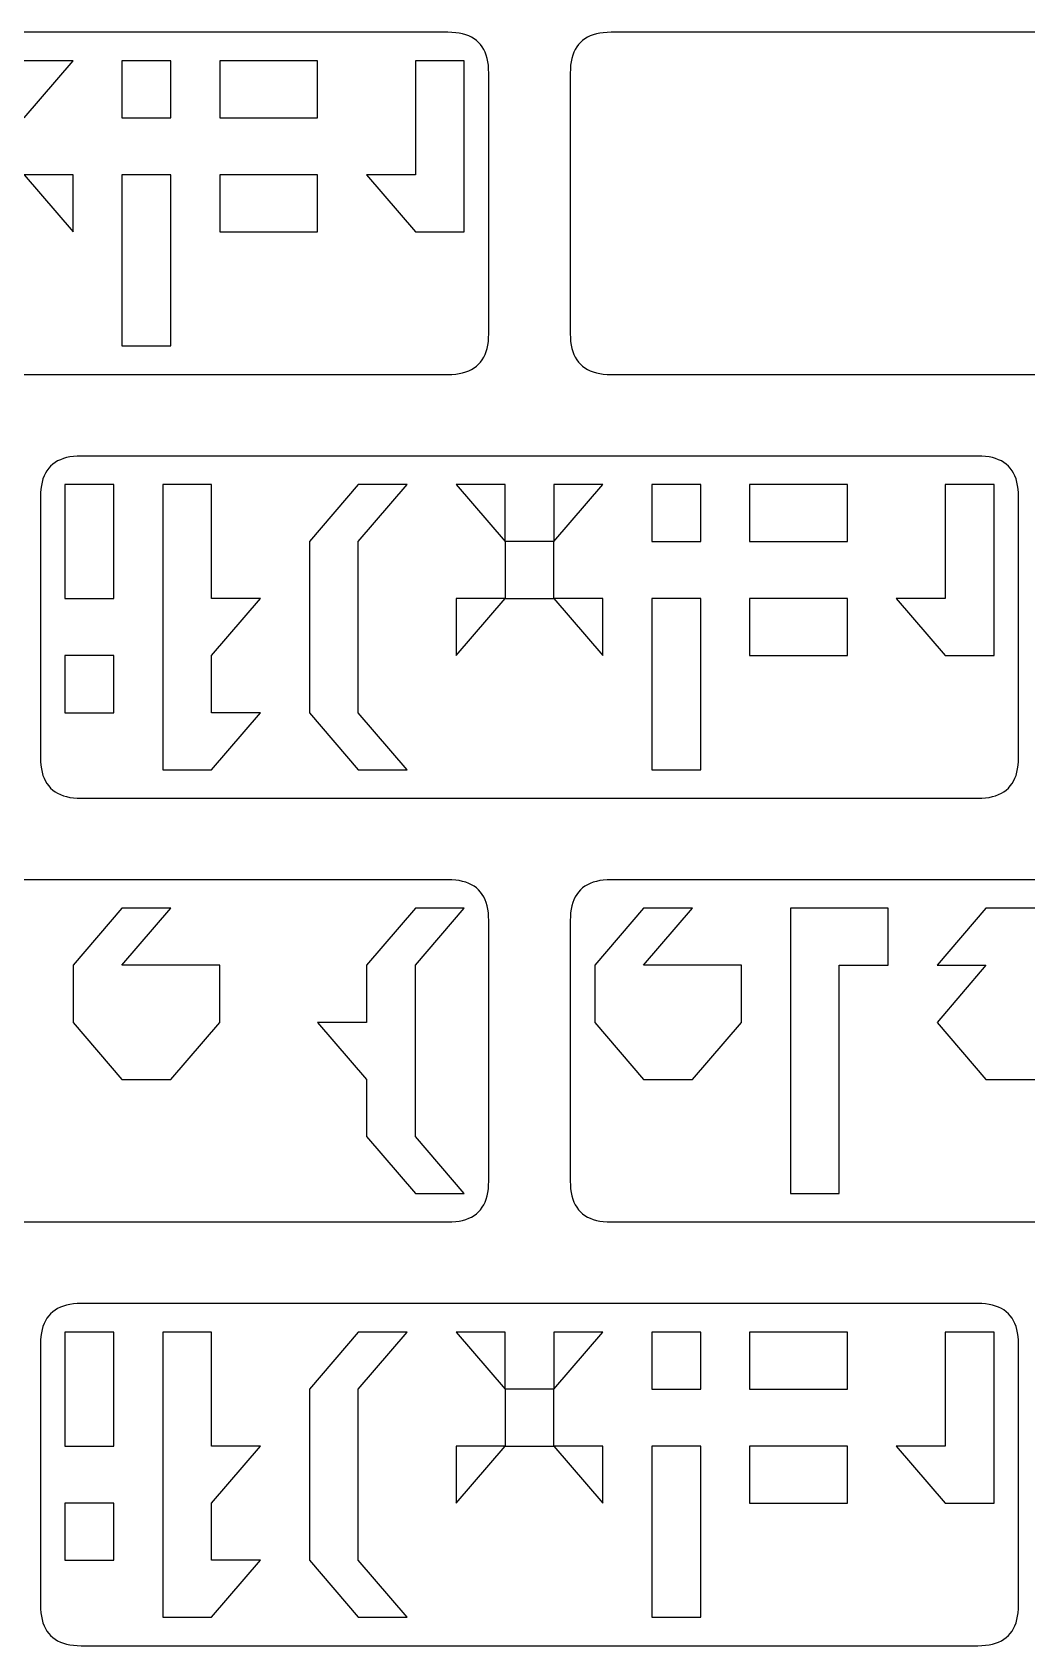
# Model space of a CAD drawing. Header units: metres. Extents: x 10 to 780, y 10 to 780.
# Drawn here: x 529 to 651, y 426 to 624 of the extents above; entities that cross this region are included whole.
import ezdxf

# ---------------------------------------------------------------- set-up
doc = ezdxf.new("R2010")
doc.units = ezdxf.units.M

msp = doc.modelspace()

# ---------------------------------------------------------------- linework, layer by layer
for p, q in [((580.00024, 623.99994), (470, 624)), ((580.00024, 623.99994), (470, 624)), ((580.48773, 623.9874), (580.00024, 623.99994)), ((580.48773, 623.9874), (580.00024, 623.99994)), ((580.9502, 623.94995), (580.48773, 623.9874)), ((580.9502, 623.94995), (580.48773, 623.9874)), ((581.3877, 623.88745), (580.9502, 623.94995)), ((581.3877, 623.88745), (580.9502, 623.94995)), ((581.8002, 623.8), (581.3877, 623.88745)), ((581.8002, 623.8), (581.3877, 623.88745)), ((582.1876, 623.6875), (581.8002, 623.8)), ((582.1876, 623.6875), (581.8002, 623.8)), ((598.2, 623.80005), (597.8125, 623.68756)), ((598.6125, 623.8875), (598.2, 623.80005)), ((599.05, 623.95), (598.6125, 623.8875)), ((599.5125, 623.9875), (599.05, 623.95)), ((600, 624), (599.5125, 623.9875)), ((710.0005, 623.99994), (600, 624)), ((582.5501, 623.55), (582.1876, 623.6875)), ((582.5501, 623.55), (582.1876, 623.6875)), ((582.8876, 623.3875), (582.5501, 623.55)), ((582.8876, 623.3875), (582.5501, 623.55)), ((583.2001, 623.2), (582.8876, 623.3875)), ((583.2001, 623.2), (582.8876, 623.3875)), ((583.48755, 622.9875), (583.2001, 623.2)), ((583.48755, 622.9875), (583.2001, 623.2)), ((583.75006, 622.75), (583.48755, 622.9875)), ((583.75006, 622.75), (583.48755, 622.9875)), ((583.98755, 622.4875), (583.75006, 622.75)), ((583.98755, 622.4875), (583.75006, 622.75)), ((584.2, 622.2), (583.98755, 622.4875)), ((584.2, 622.2), (583.98755, 622.4875)), ((584.3875, 621.8875), (584.2, 622.2)), ((584.3875, 621.8875), (584.2, 622.2)), ((584.55, 621.55), (584.3875, 621.8875)), ((584.55, 621.55), (584.3875, 621.8875)), ((595.6125, 621.88763), (595.45, 621.5502)), ((595.8, 622.20013), (595.6125, 621.88763)), ((596.0125, 622.4876), (595.8, 622.20013)), ((596.25, 622.7501), (596.0125, 622.4876)), ((596.5125, 622.9876), (596.25, 622.7501)), ((596.8, 623.2001), (596.5125, 622.9876)), ((597.1125, 623.3876), (596.8, 623.2001)), ((597.45, 623.55005), (597.1125, 623.3876)), ((597.8125, 623.68756), (597.45, 623.55005)), ((528, 613.5), (534, 620.5)), ((534, 620.5), (528, 620.5)), ((546, 620.5), (540, 620.5)), ((540, 620.5), (540, 613.5)), ((546, 613.5), (546, 620.5)), ((564, 620.5), (552, 620.5)), ((552, 620.5), (552, 613.5)), ((564, 613.5), (564, 620.5)), ((582, 620.5), (576, 620.5)), ((576, 620.5), (576, 606.5)), ((582, 599.5), (582, 620.5)), ((584.6875, 621.1875), (584.55, 621.55)), ((584.6875, 621.1875), (584.55, 621.55)), ((584.8, 620.8), (584.6875, 621.1875)), ((584.8, 620.8), (584.6875, 621.1875)), ((584.8875, 620.3875), (584.8, 620.8)), ((584.8875, 620.3875), (584.8, 620.8)), ((584.95, 619.95), (584.8875, 620.3875)), ((584.95, 619.95), (584.8875, 620.3875)), ((584.9875, 619.4875), (584.95, 619.95)), ((584.9875, 619.4875), (584.95, 619.95)), ((595.05, 619.95026), (595.0125, 619.4878)), ((595.1125, 620.38776), (595.05, 619.95026)), ((595.2, 620.80023), (595.1125, 620.38776)), ((595.3125, 621.1877), (595.2, 620.80023)), ((595.45, 621.5502), (595.3125, 621.1877)), ((585, 619), (584.9875, 619.4875)), ((585, 619), (584.9875, 619.4875)), ((585, 587.0004), (585, 619)), ((585, 587.0004), (585, 619)), ((595.0125, 619.4878), (595, 619.0003)), ((595, 619.0003), (595, 587)), ((540, 613.5), (546, 613.5)), ((552, 613.5), (564, 613.5)), ((528, 606.5), (534, 599.5)), ((534, 606.5), (528, 606.5)), ((534, 599.5), (534, 606.5)), ((546, 606.5), (540, 606.5)), ((540, 606.5), (540, 585.5)), ((546, 585.5), (546, 606.5)), ((564, 606.5), (552, 606.5)), ((552, 606.5), (552, 599.5)), ((564, 599.5), (564, 606.5)), ((576, 606.5), (570, 606.5)), ((570, 606.5), (576, 599.5)), ((552, 599.5), (564, 599.5)), ((576, 599.5), (582, 599.5)), ((584.95, 586.05035), (584.9875, 586.5129)), ((584.95, 586.05035), (584.9875, 586.5129)), ((584.9875, 586.5129), (585, 587.0004)), ((584.9875, 586.5129), (585, 587.0004)), ((595, 587), (595.0125, 586.5125)), ((595.0125, 586.5125), (595.05, 586.05005)), ((540, 585.5), (546, 585.5)), ((584.2, 583.8002), (584.3875, 584.1127)), ((584.2, 583.8002), (584.3875, 584.1127)), ((584.3875, 584.1127), (584.55, 584.4502)), ((584.3875, 584.1127), (584.55, 584.4502)), ((584.55, 584.4502), (584.6875, 584.81274)), ((584.55, 584.4502), (584.6875, 584.81274)), ((584.6875, 584.81274), (584.8, 585.20026)), ((584.6875, 584.81274), (584.8, 585.20026)), ((584.8, 585.20026), (584.8875, 585.6128)), ((584.8, 585.20026), (584.8875, 585.6128)), ((584.8875, 585.6128), (584.95, 586.05035)), ((584.8875, 585.6128), (584.95, 586.05035)), ((595.05, 586.05005), (595.1125, 585.61255)), ((595.1125, 585.61255), (595.2, 585.2001)), ((595.2, 585.2001), (595.3125, 584.81256)), ((595.3125, 584.81256), (595.45, 584.4501)), ((595.45, 584.4501), (595.61255, 584.1126)), ((595.61255, 584.1126), (595.80005, 583.8001)), ((581.3875, 582.1125), (581.8, 582.2)), ((581.3875, 582.1125), (581.8, 582.2)), ((581.8, 582.2), (582.1875, 582.3125)), ((581.8, 582.2), (582.1875, 582.3125)), ((582.1875, 582.3125), (582.55, 582.45)), ((582.1875, 582.3125), (582.55, 582.45)), ((582.55, 582.45), (582.8875, 582.61255)), ((582.55, 582.45), (582.8875, 582.61255)), ((582.8875, 582.61255), (583.2, 582.80005)), ((582.8875, 582.61255), (583.2, 582.80005)), ((583.2, 582.80005), (583.4875, 583.0126)), ((583.2, 582.80005), (583.4875, 583.0126)), ((583.4875, 583.0126), (583.75, 583.2501)), ((583.4875, 583.0126), (583.75, 583.2501)), ((583.75, 583.2501), (583.9875, 583.51263)), ((583.75, 583.2501), (583.9875, 583.51263)), ((583.9875, 583.51263), (584.2, 583.8002)), ((583.9875, 583.51263), (584.2, 583.8002)), ((595.80005, 583.8001), (596.0126, 583.51263)), ((596.0126, 583.51263), (596.25006, 583.2501)), ((596.25006, 583.2501), (596.5126, 583.01263)), ((596.5126, 583.01263), (596.8001, 582.8002)), ((596.8001, 582.8002), (597.1126, 582.6127)), ((597.1126, 582.6127), (597.45013, 582.4502)), ((597.45013, 582.4502), (597.8126, 582.3127)), ((597.8126, 582.3127), (598.20013, 582.2002)), ((598.20013, 582.2002), (598.6127, 582.11273)), ((470.00015, 582.00024), (580, 582)), ((470.00015, 582.00024), (580, 582)), ((580, 582), (580.4875, 582.0125)), ((580, 582), (580.4875, 582.0125)), ((580.4875, 582.0125), (580.95, 582.05)), ((580.4875, 582.0125), (580.95, 582.05)), ((580.95, 582.05), (581.3875, 582.1125)), ((580.95, 582.05), (581.3875, 582.1125)), ((598.6127, 582.11273), (599.0502, 582.05023)), ((599.0502, 582.05023), (599.5127, 582.01276)), ((599.5127, 582.01276), (600.0002, 582.00024)), ((600.0002, 582.00024), (710, 582)), ((531.0126, 570.4875), (530.80005, 570.2)), ((531.0126, 570.4875), (530.80005, 570.2)), ((531.25006, 570.75), (531.0126, 570.4875)), ((531.25006, 570.75), (531.0126, 570.4875)), ((531.5126, 570.9875), (531.25006, 570.75)), ((531.5126, 570.9875), (531.25006, 570.75)), ((531.80005, 571.2), (531.5126, 570.9875)), ((531.80005, 571.2), (531.5126, 570.9875)), ((532.11255, 571.3875), (531.80005, 571.2)), ((532.11255, 571.3875), (531.80005, 571.2)), ((532.4501, 571.55), (532.11255, 571.3875)), ((532.4501, 571.55), (532.11255, 571.3875)), ((532.81256, 571.6875), (532.4501, 571.55)), ((532.81256, 571.6875), (532.4501, 571.55)), ((533.2001, 571.8), (532.81256, 571.6875)), ((533.2001, 571.8), (532.81256, 571.6875)), ((533.61255, 571.8875), (533.2001, 571.8)), ((533.61255, 571.8875), (533.2001, 571.8)), ((534.05005, 571.95), (533.61255, 571.8875)), ((534.05005, 571.95), (533.61255, 571.8875)), ((534.5125, 571.9875), (534.05005, 571.95)), ((534.5125, 571.9875), (534.05005, 571.95)), ((535, 572), (534.5125, 571.9875)), ((535, 572), (534.5125, 571.9875)), ((645.00024, 572), (535, 572)), ((645.00024, 572), (535, 572)), ((645.48773, 571.9875), (645.00024, 572)), ((645.48773, 571.9875), (645.00024, 572)), ((645.9502, 571.95), (645.48773, 571.9875)), ((645.9502, 571.95), (645.48773, 571.9875)), ((646.3877, 571.8875), (645.9502, 571.95)), ((646.3877, 571.8875), (645.9502, 571.95)), ((646.8002, 571.8), (646.3877, 571.8875)), ((646.8002, 571.8), (646.3877, 571.8875)), ((647.1876, 571.6875), (646.8002, 571.8)), ((647.1876, 571.6875), (646.8002, 571.8)), ((647.5501, 571.55), (647.1876, 571.6875)), ((647.5501, 571.55), (647.1876, 571.6875)), ((647.8876, 571.3875), (647.5501, 571.55)), ((647.8876, 571.3875), (647.5501, 571.55)), ((648.2001, 571.2), (647.8876, 571.3875)), ((648.2001, 571.2), (647.8876, 571.3875)), ((648.48755, 570.9875), (648.2001, 571.2)), ((648.48755, 570.9875), (648.2001, 571.2)), ((648.75006, 570.75), (648.48755, 570.9875)), ((648.75006, 570.75), (648.48755, 570.9875)), ((648.98755, 570.4875), (648.75006, 570.75)), ((648.98755, 570.4875), (648.75006, 570.75)), ((649.2, 570.2), (648.98755, 570.4875)), ((649.2, 570.2), (648.98755, 570.4875)), ((530.11255, 568.3876), (530.05005, 567.9501)), ((530.11255, 568.3876), (530.05005, 567.9501)), ((530.2001, 568.80005), (530.11255, 568.3876)), ((530.2001, 568.80005), (530.11255, 568.3876)), ((530.31256, 569.18756), (530.2001, 568.80005)), ((530.31256, 569.18756), (530.2001, 568.80005)), ((530.4501, 569.55005), (530.31256, 569.18756)), ((530.4501, 569.55005), (530.31256, 569.18756)), ((530.61255, 569.8875), (530.4501, 569.55005)), ((530.61255, 569.8875), (530.4501, 569.55005)), ((530.80005, 570.2), (530.61255, 569.8875)), ((530.80005, 570.2), (530.61255, 569.8875)), ((539, 568.5), (533, 568.5)), ((533, 568.5), (533, 554.5)), ((539, 554.5), (539, 568.5)), ((551, 568.5), (545, 568.5)), ((545, 568.5), (545, 533.5)), ((551, 554.5), (551, 568.5)), ((569, 568.5), (563, 561.5)), ((569, 561.5), (575, 568.5)), ((575, 568.5), (569, 568.5)), ((587, 568.5), (581, 568.5)), ((581, 568.5), (587, 561.5)), ((587, 561.5), (587, 568.5)), ((593, 561.5), (599, 568.5)), ((599, 568.5), (593, 568.5)), ((593, 568.5), (593, 561.5)), ((611, 568.5), (605, 568.5)), ((605, 568.5), (605, 561.5)), ((611, 561.5), (611, 568.5)), ((629, 568.5), (617, 568.5)), ((617, 568.5), (617, 561.5)), ((629, 561.5), (629, 568.5)), ((647, 568.5), (641, 568.5)), ((641, 568.5), (641, 554.5)), ((647, 547.5), (647, 568.5)), ((649.3875, 569.8875), (649.2, 570.2)), ((649.3875, 569.8875), (649.2, 570.2)), ((649.55, 569.55), (649.3875, 569.8875)), ((649.55, 569.55), (649.3875, 569.8875)), ((649.6875, 569.1875), (649.55, 569.55)), ((649.6875, 569.1875), (649.55, 569.55)), ((649.8, 568.8), (649.6875, 569.1875)), ((649.8, 568.8), (649.6875, 569.1875)), ((649.8875, 568.3875), (649.8, 568.8)), ((649.8875, 568.3875), (649.8, 568.8)), ((649.95, 567.95), (649.8875, 568.3875)), ((649.95, 567.95), (649.8875, 568.3875)), ((530.00006, 567.0001), (530, 535)), ((530.00006, 567.0001), (530, 535)), ((530.0126, 567.4876), (530.00006, 567.0001)), ((530.0126, 567.4876), (530.00006, 567.0001)), ((530.05005, 567.9501), (530.0126, 567.4876)), ((530.05005, 567.9501), (530.0126, 567.4876)), ((649.9875, 567.4875), (649.95, 567.95)), ((649.9875, 567.4875), (649.95, 567.95)), ((650, 567), (649.9875, 567.4875)), ((650, 567), (649.9875, 567.4875)), ((650.00037, 535.0001), (650, 567)), ((650.00037, 535.0001), (650, 567)), ((563, 561.5), (563, 540.5)), ((569, 540.5), (569, 561.5)), ((593, 561.5), (587, 561.5)), ((587, 561.5), (587, 554.5)), ((593, 554.5), (593, 561.5)), ((605, 561.5), (611, 561.5)), ((617, 561.5), (629, 561.5)), ((533, 554.5), (539, 554.5)), ((551, 547.5), (557, 554.5)), ((557, 554.5), (551, 554.5)), ((581, 547.5), (587, 554.5)), ((587, 554.5), (581, 554.5)), ((581, 554.5), (581, 547.5)), ((587, 554.5), (593, 554.5)), ((593, 554.5), (599, 547.5)), ((599, 554.5), (593, 554.5)), ((599, 547.5), (599, 554.5)), ((611, 554.5), (605, 554.5)), ((605, 554.5), (605, 533.5)), ((611, 533.5), (611, 554.5)), ((629, 554.5), (617, 554.5)), ((617, 554.5), (617, 547.5)), ((629, 547.5), (629, 554.5)), ((641, 554.5), (635, 554.5)), ((635, 554.5), (641, 547.5)), ((539, 547.5), (533, 547.5)), ((533, 547.5), (533, 540.5)), ((539, 540.5), (539, 547.5)), ((551, 540.5), (551, 547.5)), ((617, 547.5), (629, 547.5)), ((641, 547.5), (647, 547.5)), ((533, 540.5), (539, 540.5)), ((551, 533.5), (557, 540.5)), ((557, 540.5), (551, 540.5)), ((563, 540.5), (569, 533.5)), ((575, 533.5), (569, 540.5)), ((530, 535), (530.0125, 534.5125)), ((530, 535), (530.0125, 534.5125)), ((649.98785, 534.51263), (650.00037, 535.0001)), ((649.98785, 534.51263), (650.00037, 535.0001)), ((530.0125, 534.5125), (530.05, 534.05005)), ((530.0125, 534.5125), (530.05, 534.05005)), ((530.05, 534.05005), (530.1125, 533.61255)), ((530.05, 534.05005), (530.1125, 533.61255)), ((530.1125, 533.61255), (530.2, 533.2001)), ((530.1125, 533.61255), (530.2, 533.2001)), ((530.2, 533.2001), (530.3125, 532.81256)), ((530.2, 533.2001), (530.3125, 532.81256)), ((530.3125, 532.81256), (530.45, 532.4501)), ((530.3125, 532.81256), (530.45, 532.4501)), ((545, 533.5), (551, 533.5)), ((569, 533.5), (575, 533.5)), ((605, 533.5), (611, 533.5)), ((649.55023, 532.4501), (649.68774, 532.81256)), ((649.55023, 532.4501), (649.68774, 532.81256)), ((649.68774, 532.81256), (649.8003, 533.2001)), ((649.68774, 532.81256), (649.8003, 533.2001)), ((649.8003, 533.2001), (649.8878, 533.6126)), ((649.8003, 533.2001), (649.8878, 533.6126)), ((649.8878, 533.6126), (649.9503, 534.0501)), ((649.8878, 533.6126), (649.9503, 534.0501)), ((649.9503, 534.0501), (649.98785, 534.51263)), ((649.9503, 534.0501), (649.98785, 534.51263)), ((530.45, 532.4501), (530.6125, 532.11255)), ((530.45, 532.4501), (530.6125, 532.11255)), ((530.6125, 532.11255), (530.8, 531.80005)), ((530.6125, 532.11255), (530.8, 531.80005)), ((530.8, 531.80005), (531.0125, 531.5126)), ((530.8, 531.80005), (531.0125, 531.5126)), ((531.0125, 531.5126), (531.25, 531.25006)), ((531.0125, 531.5126), (531.25, 531.25006)), ((531.25, 531.25006), (531.5125, 531.0126)), ((531.25, 531.25006), (531.5125, 531.0126)), ((531.5125, 531.0126), (531.80005, 530.80005)), ((531.5125, 531.0126), (531.80005, 530.80005)), ((531.80005, 530.80005), (532.11255, 530.61255)), ((531.80005, 530.80005), (532.11255, 530.61255)), ((647.8876, 530.6125), (648.2001, 530.8)), ((647.8876, 530.6125), (648.2001, 530.8)), ((648.2001, 530.8), (648.4876, 531.0125)), ((648.2001, 530.8), (648.4876, 531.0125)), ((648.4876, 531.0125), (648.7501, 531.25)), ((648.4876, 531.0125), (648.7501, 531.25)), ((648.7501, 531.25), (648.9877, 531.5125)), ((648.7501, 531.25), (648.9877, 531.5125)), ((648.9877, 531.5125), (649.2002, 531.80005)), ((648.9877, 531.5125), (649.2002, 531.80005)), ((649.2002, 531.80005), (649.3877, 532.11255)), ((649.2002, 531.80005), (649.3877, 532.11255)), ((649.3877, 532.11255), (649.55023, 532.4501)), ((649.3877, 532.11255), (649.55023, 532.4501)), ((532.11255, 530.61255), (532.4501, 530.4501)), ((532.11255, 530.61255), (532.4501, 530.4501)), ((532.4501, 530.4501), (532.81256, 530.31256)), ((532.4501, 530.4501), (532.81256, 530.31256)), ((532.81256, 530.31256), (533.2001, 530.2001)), ((532.81256, 530.31256), (533.2001, 530.2001)), ((533.2001, 530.2001), (533.6126, 530.11255)), ((533.2001, 530.2001), (533.6126, 530.11255)), ((533.6126, 530.11255), (534.0501, 530.05005)), ((533.6126, 530.11255), (534.0501, 530.05005)), ((534.0501, 530.05005), (534.51263, 530.0126)), ((534.0501, 530.05005), (534.51263, 530.0126)), ((534.51263, 530.0126), (535.0001, 530.00006)), ((534.51263, 530.0126), (535.0001, 530.00006)), ((535.0001, 530.00006), (645, 530)), ((535.0001, 530.00006), (645, 530)), ((645, 530), (645.4875, 530.0125)), ((645, 530), (645.4875, 530.0125)), ((645.4875, 530.0125), (645.95, 530.05)), ((645.4875, 530.0125), (645.95, 530.05)), ((645.95, 530.05), (646.3875, 530.1125)), ((645.95, 530.05), (646.3875, 530.1125)), ((646.3875, 530.1125), (646.80005, 530.2)), ((646.3875, 530.1125), (646.80005, 530.2)), ((646.80005, 530.2), (647.18756, 530.3125)), ((646.80005, 530.2), (647.18756, 530.3125)), ((647.18756, 530.3125), (647.55005, 530.45)), ((647.18756, 530.3125), (647.55005, 530.45)), ((647.55005, 530.45), (647.8876, 530.6125)), ((647.55005, 530.45), (647.8876, 530.6125)), ((580.00024, 520.00024), (470, 520)), ((580.00024, 520.00024), (470, 520)), ((580.48773, 519.98773), (580.00024, 520.00024)), ((580.48773, 519.98773), (580.00024, 520.00024)), ((580.9502, 519.9502), (580.48773, 519.98773)), ((580.9502, 519.9502), (580.48773, 519.98773)), ((581.3877, 519.8877), (580.9502, 519.9502)), ((581.3877, 519.8877), (580.9502, 519.9502)), ((581.8002, 519.8002), (581.3877, 519.8877)), ((581.8002, 519.8002), (581.3877, 519.8877)), ((582.1876, 519.6877), (581.8002, 519.8002)), ((582.1876, 519.6877), (581.8002, 519.8002)), ((582.5501, 519.5502), (582.1876, 519.6877)), ((582.5501, 519.5502), (582.1876, 519.6877)), ((582.8876, 519.38763), (582.5501, 519.5502)), ((582.8876, 519.38763), (582.5501, 519.5502)), ((583.2001, 519.20013), (582.8876, 519.38763)), ((583.2001, 519.20013), (582.8876, 519.38763)), ((583.48755, 518.9876), (583.2001, 519.20013)), ((583.48755, 518.9876), (583.2001, 519.20013)), ((583.75006, 518.7501), (583.48755, 518.9876)), ((583.75006, 518.7501), (583.48755, 518.9876)), ((596.5125, 518.9875), (596.25, 518.75)), ((596.5125, 518.9875), (596.25, 518.75)), ((596.8, 519.2), (596.5125, 518.9875)), ((596.8, 519.2), (596.5125, 518.9875)), ((597.1125, 519.3875), (596.8, 519.2)), ((597.1125, 519.3875), (596.8, 519.2)), ((597.45, 519.55), (597.1125, 519.3875)), ((597.45, 519.55), (597.1125, 519.3875)), ((597.8125, 519.6875), (597.45, 519.55)), ((597.8125, 519.6875), (597.45, 519.55)), ((598.2, 519.8), (597.8125, 519.6875)), ((598.2, 519.8), (597.8125, 519.6875)), ((598.6125, 519.8875), (598.2, 519.8)), ((598.6125, 519.8875), (598.2, 519.8)), ((599.05, 519.95), (598.6125, 519.8875)), ((599.05, 519.95), (598.6125, 519.8875)), ((599.5125, 519.9875), (599.05, 519.95)), ((599.5125, 519.9875), (599.05, 519.95)), ((600, 520), (599.5125, 519.9875)), ((600, 520), (599.5125, 519.9875)), ((710.0005, 520.00024), (600, 520)), ((710.0005, 520.00024), (600, 520)), ((583.98755, 518.4876), (583.75006, 518.7501)), ((583.98755, 518.4876), (583.75006, 518.7501)), ((584.2, 518.2001), (583.98755, 518.4876)), ((584.2, 518.2001), (583.98755, 518.4876)), ((584.3875, 517.8876), (584.2, 518.2001)), ((584.3875, 517.8876), (584.2, 518.2001)), ((584.55, 517.55005), (584.3875, 517.8876)), ((584.55, 517.55005), (584.3875, 517.8876)), ((584.6875, 517.18756), (584.55, 517.55005)), ((584.6875, 517.18756), (584.55, 517.55005)), ((584.8, 516.80005), (584.6875, 517.18756)), ((584.8, 516.80005), (584.6875, 517.18756)), ((584.8875, 516.3875), (584.8, 516.80005)), ((584.8875, 516.3875), (584.8, 516.80005)), ((595.2, 516.80005), (595.1125, 516.3876)), ((595.2, 516.80005), (595.1125, 516.3876)), ((595.3125, 517.18756), (595.2, 516.80005)), ((595.3125, 517.18756), (595.2, 516.80005)), ((595.45, 517.55005), (595.3125, 517.18756)), ((595.45, 517.55005), (595.3125, 517.18756)), ((595.6125, 517.8875), (595.45, 517.55005)), ((595.6125, 517.8875), (595.45, 517.55005)), ((595.8, 518.2), (595.6125, 517.8875)), ((595.8, 518.2), (595.6125, 517.8875)), ((596.0125, 518.4875), (595.8, 518.2)), ((596.0125, 518.4875), (595.8, 518.2)), ((596.25, 518.75), (596.0125, 518.4875)), ((596.25, 518.75), (596.0125, 518.4875)), ((540, 516.5), (534, 509.5)), ((540, 509.5), (546, 516.5)), ((546, 516.5), (540, 516.5)), ((576, 516.5), (570, 509.5)), ((576, 509.5), (582, 516.5)), ((582, 516.5), (576, 516.5)), ((584.95, 515.95), (584.8875, 516.3875)), ((584.95, 515.95), (584.8875, 516.3875)), ((584.9875, 515.4875), (584.95, 515.95)), ((584.9875, 515.4875), (584.95, 515.95)), ((585, 515), (584.9875, 515.4875)), ((585, 515), (584.9875, 515.4875)), ((585, 483.00012), (585, 515)), ((585, 483.00012), (585, 515)), ((595.0125, 515.4876), (595, 515.0001)), ((595.0125, 515.4876), (595, 515.0001)), ((595, 515.0001), (595, 483)), ((595, 515.0001), (595, 483)), ((595.05, 515.9501), (595.0125, 515.4876)), ((595.05, 515.9501), (595.0125, 515.4876)), ((595.1125, 516.3876), (595.05, 515.9501)), ((595.1125, 516.3876), (595.05, 515.9501)), ((604, 516.5), (598, 509.5)), ((604, 509.5), (610, 516.5)), ((610, 516.5), (604, 516.5)), ((634, 516.5), (622, 516.5)), ((622, 516.5), (622, 481.5)), ((634, 509.5), (634, 516.5)), ((646, 516.5), (640, 509.5)), ((652, 516.5), (646, 516.5)), ((534, 509.5), (534, 502.5)), ((552, 509.5), (540, 509.5)), ((552, 502.5), (552, 509.5)), ((570, 509.5), (570, 502.5)), ((576, 488.5), (576, 509.5)), ((598, 509.5), (598, 502.5)), ((616, 509.5), (604, 509.5)), ((616, 502.5), (616, 509.5)), ((628, 481.5), (628, 509.5)), ((628, 509.5), (634, 509.5)), ((640, 509.5), (646, 509.5)), ((646, 509.5), (640, 502.5)), ((534, 502.5), (540, 495.5)), ((546, 495.5), (552, 502.5)), ((570, 502.5), (564, 502.5)), ((564, 502.5), (570, 495.5)), ((598, 502.5), (604, 495.5)), ((610, 495.5), (616, 502.5)), ((640, 502.5), (646, 495.5)), ((540, 495.5), (546, 495.5)), ((570, 495.5), (570, 488.5)), ((604, 495.5), (610, 495.5)), ((646, 495.5), (652, 495.5)), ((570, 488.5), (576, 481.5)), ((582, 481.5), (576, 488.5)), ((576, 481.5), (582, 481.5)), ((584.6875, 480.81256), (584.8, 481.20007)), ((584.6875, 480.81256), (584.8, 481.20007)), ((584.8, 481.20007), (584.8875, 481.61258)), ((584.8, 481.20007), (584.8875, 481.61258)), ((584.8875, 481.61258), (584.95, 482.05008)), ((584.8875, 481.61258), (584.95, 482.05008)), ((584.95, 482.05008), (584.9875, 482.5126)), ((584.95, 482.05008), (584.9875, 482.5126)), ((584.9875, 482.5126), (585, 483.00012)), ((584.9875, 482.5126), (585, 483.00012)), ((595, 483), (595.0125, 482.5125)), ((595, 483), (595.0125, 482.5125)), ((595.0125, 482.5125), (595.05, 482.05002)), ((595.0125, 482.5125), (595.05, 482.05002)), ((595.05, 482.05002), (595.1125, 481.61252)), ((595.05, 482.05002), (595.1125, 481.61252)), ((595.1125, 481.61252), (595.2, 481.2)), ((595.1125, 481.61252), (595.2, 481.2)), ((595.2, 481.2), (595.3125, 480.8125)), ((595.2, 481.2), (595.3125, 480.8125)), ((622, 481.5), (628, 481.5)), ((583.4875, 479.0125), (583.75, 479.25003)), ((583.4875, 479.0125), (583.75, 479.25003)), ((583.75, 479.25003), (583.9875, 479.51254)), ((583.75, 479.25003), (583.9875, 479.51254)), ((583.9875, 479.51254), (584.2, 479.80005)), ((583.9875, 479.51254), (584.2, 479.80005)), ((584.2, 479.80005), (584.3875, 480.11255)), ((584.2, 479.80005), (584.3875, 480.11255)), ((584.3875, 480.11255), (584.55, 480.45004)), ((584.3875, 480.11255), (584.55, 480.45004)), ((584.55, 480.45004), (584.6875, 480.81256)), ((584.55, 480.45004), (584.6875, 480.81256)), ((595.3125, 480.8125), (595.45, 480.45)), ((595.3125, 480.8125), (595.45, 480.45)), ((595.45, 480.45), (595.61255, 480.11252)), ((595.45, 480.45), (595.61255, 480.11252)), ((595.61255, 480.11252), (595.80005, 479.80002)), ((595.61255, 480.11252), (595.80005, 479.80002)), ((595.80005, 479.80002), (596.0126, 479.5125)), ((595.80005, 479.80002), (596.0126, 479.5125)), ((596.0126, 479.5125), (596.25006, 479.25003)), ((596.0126, 479.5125), (596.25006, 479.25003)), ((596.25006, 479.25003), (596.5126, 479.01254)), ((596.25006, 479.25003), (596.5126, 479.01254)), ((470.00015, 478.00015), (580, 478)), ((470.00015, 478.00015), (580, 478)), ((580, 478), (580.4875, 478.0125)), ((580, 478), (580.4875, 478.0125)), ((580.4875, 478.0125), (580.95, 478.05002)), ((580.4875, 478.0125), (580.95, 478.05002)), ((580.95, 478.05002), (581.3875, 478.11252)), ((580.95, 478.05002), (581.3875, 478.11252)), ((581.3875, 478.11252), (581.8, 478.2)), ((581.3875, 478.11252), (581.8, 478.2)), ((581.8, 478.2), (582.1875, 478.3125)), ((581.8, 478.2), (582.1875, 478.3125)), ((582.1875, 478.3125), (582.55, 478.45)), ((582.1875, 478.3125), (582.55, 478.45)), ((582.55, 478.45), (582.8875, 478.61252)), ((582.55, 478.45), (582.8875, 478.61252)), ((582.8875, 478.61252), (583.2, 478.80002)), ((582.8875, 478.61252), (583.2, 478.80002)), ((583.2, 478.80002), (583.4875, 479.0125)), ((583.2, 478.80002), (583.4875, 479.0125)), ((596.5126, 479.01254), (596.8001, 478.80005)), ((596.5126, 479.01254), (596.8001, 478.80005)), ((596.8001, 478.80005), (597.1126, 478.61255)), ((596.8001, 478.80005), (597.1126, 478.61255)), ((597.1126, 478.61255), (597.45013, 478.45007)), ((597.1126, 478.61255), (597.45013, 478.45007)), ((597.45013, 478.45007), (597.8126, 478.3126)), ((597.45013, 478.45007), (597.8126, 478.3126)), ((597.8126, 478.3126), (598.20013, 478.2001)), ((597.8126, 478.3126), (598.20013, 478.2001)), ((598.20013, 478.2001), (598.6127, 478.1126)), ((598.20013, 478.2001), (598.6127, 478.1126)), ((598.6127, 478.1126), (599.0502, 478.0501)), ((598.6127, 478.1126), (599.0502, 478.0501)), ((599.0502, 478.0501), (599.5127, 478.01263)), ((599.0502, 478.0501), (599.5127, 478.01263)), ((599.5127, 478.01263), (600.0002, 478.00015)), ((599.5127, 478.01263), (600.0002, 478.00015)), ((600.0002, 478.00015), (710, 478)), ((600.0002, 478.00015), (710, 478)), ((532.11255, 467.38748), (531.80005, 467.19998)), ((532.11255, 467.38748), (531.80005, 467.19998)), ((532.4501, 467.55), (532.11255, 467.38748)), ((532.4501, 467.55), (532.11255, 467.38748)), ((532.81256, 467.6875), (532.4501, 467.55)), ((532.81256, 467.6875), (532.4501, 467.55)), ((533.2001, 467.8), (532.81256, 467.6875)), ((533.2001, 467.8), (532.81256, 467.6875)), ((533.61255, 467.88748), (533.2001, 467.8)), ((533.61255, 467.88748), (533.2001, 467.8)), ((534.05005, 467.94998), (533.61255, 467.88748)), ((534.05005, 467.94998), (533.61255, 467.88748)), ((534.5125, 467.9875), (534.05005, 467.94998)), ((534.5125, 467.9875), (534.05005, 467.94998)), ((535, 468), (534.5125, 467.9875)), ((535, 468), (534.5125, 467.9875)), ((645.00024, 468.00027), (535, 468)), ((645.00024, 468.00027), (535, 468)), ((645.48773, 467.98773), (645.00024, 468.00027)), ((645.48773, 467.98773), (645.00024, 468.00027)), ((645.9502, 467.9502), (645.48773, 467.98773)), ((645.9502, 467.9502), (645.48773, 467.98773)), ((646.3877, 467.88766), (645.9502, 467.9502)), ((646.3877, 467.88766), (645.9502, 467.9502)), ((646.8002, 467.80014), (646.3877, 467.88766)), ((646.8002, 467.80014), (646.3877, 467.88766)), ((647.1876, 467.68762), (646.8002, 467.80014)), ((647.1876, 467.68762), (646.8002, 467.80014)), ((647.5501, 467.5501), (647.1876, 467.68762)), ((647.5501, 467.5501), (647.1876, 467.68762)), ((647.8876, 467.3876), (647.5501, 467.5501)), ((647.8876, 467.3876), (647.5501, 467.5501)), ((648.2001, 467.20007), (647.8876, 467.3876)), ((648.2001, 467.20007), (647.8876, 467.3876)), ((530.4501, 465.55), (530.31256, 465.1875)), ((530.4501, 465.55), (530.31256, 465.1875)), ((530.61255, 465.88748), (530.4501, 465.55)), ((530.61255, 465.88748), (530.4501, 465.55)), ((530.80005, 466.19998), (530.61255, 465.88748)), ((530.80005, 466.19998), (530.61255, 465.88748)), ((531.0126, 466.4875), (530.80005, 466.19998)), ((531.0126, 466.4875), (530.80005, 466.19998)), ((531.25006, 466.75), (531.0126, 466.4875)), ((531.25006, 466.75), (531.0126, 466.4875)), ((531.5126, 466.9875), (531.25006, 466.75)), ((531.5126, 466.9875), (531.25006, 466.75)), ((531.80005, 467.19998), (531.5126, 466.9875)), ((531.80005, 467.19998), (531.5126, 466.9875)), ((648.48755, 466.98755), (648.2001, 467.20007)), ((648.48755, 466.98755), (648.2001, 467.20007)), ((648.75006, 466.75003), (648.48755, 466.98755)), ((648.75006, 466.75003), (648.48755, 466.98755)), ((648.98755, 466.48752), (648.75006, 466.75003)), ((648.98755, 466.48752), (648.75006, 466.75003)), ((649.2, 466.2), (648.98755, 466.48752)), ((649.2, 466.2), (648.98755, 466.48752)), ((649.3875, 465.8875), (649.2, 466.2)), ((649.3875, 465.8875), (649.2, 466.2)), ((649.55, 465.55002), (649.3875, 465.8875)), ((649.55, 465.55002), (649.3875, 465.8875)), ((649.6875, 465.1875), (649.55, 465.55002)), ((649.6875, 465.1875), (649.55, 465.55002)), ((530.0126, 463.4875), (530.00006, 463)), ((530.0126, 463.4875), (530.00006, 463)), ((530.05005, 463.94998), (530.0126, 463.4875)), ((530.05005, 463.94998), (530.0126, 463.4875)), ((530.11255, 464.38748), (530.05005, 463.94998)), ((530.11255, 464.38748), (530.05005, 463.94998)), ((530.2001, 464.8), (530.11255, 464.38748)), ((530.2001, 464.8), (530.11255, 464.38748)), ((530.31256, 465.1875), (530.2001, 464.8)), ((530.31256, 465.1875), (530.2001, 464.8)), ((539, 464.5), (533, 464.5)), ((533, 464.5), (533, 450.5)), ((539, 450.5), (539, 464.5)), ((551, 464.5), (545, 464.5)), ((545, 464.5), (545, 429.5)), ((551, 450.5), (551, 464.5)), ((569, 464.5), (563, 457.5)), ((569, 457.5), (575, 464.5)), ((575, 464.5), (569, 464.5)), ((587, 464.5), (581, 464.5)), ((581, 464.5), (587, 457.5)), ((587, 457.5), (587, 464.5)), ((593, 457.5), (599, 464.5)), ((599, 464.5), (593, 464.5)), ((593, 464.5), (593, 457.5)), ((611, 464.5), (605, 464.5)), ((605, 464.5), (605, 457.5)), ((611, 457.5), (611, 464.5)), ((629, 464.5), (617, 464.5)), ((617, 464.5), (617, 457.5)), ((629, 457.5), (629, 464.5)), ((647, 464.5), (641, 464.5)), ((641, 464.5), (641, 450.5)), ((647, 443.5), (647, 464.5)), ((649.8, 464.8), (649.6875, 465.1875)), ((649.8, 464.8), (649.6875, 465.1875)), ((649.8875, 464.38748), (649.8, 464.8)), ((649.8875, 464.38748), (649.8, 464.8)), ((649.95, 463.94998), (649.8875, 464.38748)), ((649.95, 463.94998), (649.8875, 464.38748)), ((649.9875, 463.4875), (649.95, 463.94998)), ((649.9875, 463.4875), (649.95, 463.94998)), ((650, 463), (649.9875, 463.4875)), ((650, 463), (649.9875, 463.4875)), ((530.00006, 463), (530, 431)), ((530.00006, 463), (530, 431)), ((650.00037, 431.0002), (650, 463)), ((650.00037, 431.0002), (650, 463)), ((563, 457.5), (563, 436.5)), ((569, 436.5), (569, 457.5)), ((593, 457.5), (587, 457.5)), ((587, 457.5), (587, 450.5)), ((593, 450.5), (593, 457.5)), ((605, 457.5), (611, 457.5)), ((617, 457.5), (629, 457.5)), ((533, 450.5), (539, 450.5)), ((551, 443.5), (557, 450.5)), ((557, 450.5), (551, 450.5)), ((581, 443.5), (587, 450.5)), ((587, 450.5), (581, 450.5)), ((581, 450.5), (581, 443.5)), ((587, 450.5), (593, 450.5)), ((593, 450.5), (599, 443.5)), ((599, 450.5), (593, 450.5)), ((599, 443.5), (599, 450.5)), ((611, 450.5), (605, 450.5)), ((605, 450.5), (605, 429.5)), ((611, 429.5), (611, 450.5)), ((629, 450.5), (617, 450.5)), ((617, 450.5), (617, 443.5)), ((629, 443.5), (629, 450.5)), ((641, 450.5), (635, 450.5)), ((635, 450.5), (641, 443.5)), ((539, 443.5), (533, 443.5)), ((533, 443.5), (533, 436.5)), ((539, 436.5), (539, 443.5)), ((551, 436.5), (551, 443.5)), ((617, 443.5), (629, 443.5)), ((641, 443.5), (647, 443.5)), ((533, 436.5), (539, 436.5)), ((551, 429.5), (557, 436.5)), ((557, 436.5), (551, 436.5)), ((563, 436.5), (569, 429.5)), ((575, 429.5), (569, 436.5)), ((530, 431), (530.0125, 430.5125)), ((530, 431), (530.0125, 430.5125)), ((530.0125, 430.5125), (530.05, 430.05002)), ((530.0125, 430.5125), (530.05, 430.05002)), ((530.05, 430.05002), (530.1125, 429.61252)), ((530.05, 430.05002), (530.1125, 429.61252)), ((649.8878, 429.61264), (649.9503, 430.05017)), ((649.8878, 429.61264), (649.9503, 430.05017)), ((649.9503, 430.05017), (649.98785, 430.5127)), ((649.9503, 430.05017), (649.98785, 430.5127)), ((649.98785, 430.5127), (650.00037, 431.0002)), ((649.98785, 430.5127), (650.00037, 431.0002)), ((530.1125, 429.61252), (530.2, 429.2)), ((530.1125, 429.61252), (530.2, 429.2)), ((530.2, 429.2), (530.3125, 428.8125)), ((530.2, 429.2), (530.3125, 428.8125)), ((530.3125, 428.8125), (530.45, 428.45)), ((530.3125, 428.8125), (530.45, 428.45)), ((530.45, 428.45), (530.6125, 428.11252)), ((530.45, 428.45), (530.6125, 428.11252)), ((530.6125, 428.11252), (530.8, 427.80002)), ((530.6125, 428.11252), (530.8, 427.80002)), ((530.8, 427.80002), (531.0125, 427.5125)), ((530.8, 427.80002), (531.0125, 427.5125)), ((545, 429.5), (551, 429.5)), ((569, 429.5), (575, 429.5)), ((605, 429.5), (611, 429.5)), ((648.9877, 427.51257), (649.2002, 427.80008)), ((648.9877, 427.51257), (649.2002, 427.80008)), ((649.2002, 427.80008), (649.3877, 428.11258)), ((649.2002, 427.80008), (649.3877, 428.11258)), ((649.3877, 428.11258), (649.55023, 428.4501)), ((649.3877, 428.11258), (649.55023, 428.4501)), ((649.55023, 428.4501), (649.68774, 428.81262)), ((649.55023, 428.4501), (649.68774, 428.81262)), ((649.68774, 428.81262), (649.8003, 429.20013)), ((649.68774, 428.81262), (649.8003, 429.20013)), ((649.8003, 429.20013), (649.8878, 429.61264)), ((649.8003, 429.20013), (649.8878, 429.61264)), ((531.0125, 427.5125), (531.25, 427.25003)), ((531.0125, 427.5125), (531.25, 427.25003)), ((531.25, 427.25003), (531.5125, 427.01254)), ((531.25, 427.25003), (531.5125, 427.01254)), ((531.5125, 427.01254), (531.80005, 426.80005)), ((531.5125, 427.01254), (531.80005, 426.80005)), ((531.80005, 426.80005), (532.11255, 426.61255)), ((531.80005, 426.80005), (532.11255, 426.61255)), ((532.11255, 426.61255), (532.4501, 426.45004)), ((532.11255, 426.61255), (532.4501, 426.45004)), ((532.4501, 426.45004), (532.81256, 426.31256)), ((532.4501, 426.45004), (532.81256, 426.31256)), ((532.81256, 426.31256), (533.2001, 426.20007)), ((532.81256, 426.31256), (533.2001, 426.20007)), ((533.2001, 426.20007), (533.6126, 426.11258)), ((533.2001, 426.20007), (533.6126, 426.11258)), ((533.6126, 426.11258), (534.0501, 426.05008)), ((533.6126, 426.11258), (534.0501, 426.05008)), ((534.0501, 426.05008), (534.51263, 426.01257)), ((534.0501, 426.05008), (534.51263, 426.01257)), ((534.51263, 426.01257), (535.0001, 426.0001)), ((534.51263, 426.01257), (535.0001, 426.0001)), ((535.0001, 426.0001), (645, 426)), ((535.0001, 426.0001), (645, 426)), ((645, 426), (645.4875, 426.0125)), ((645, 426), (645.4875, 426.0125)), ((645.4875, 426.0125), (645.95, 426.05002)), ((645.4875, 426.0125), (645.95, 426.05002)), ((645.95, 426.05002), (646.3875, 426.11252)), ((645.95, 426.05002), (646.3875, 426.11252)), ((646.3875, 426.11252), (646.80005, 426.2)), ((646.3875, 426.11252), (646.80005, 426.2)), ((646.80005, 426.2), (647.18756, 426.31253)), ((646.80005, 426.2), (647.18756, 426.31253)), ((647.18756, 426.31253), (647.55005, 426.45004)), ((647.18756, 426.31253), (647.55005, 426.45004)), ((647.55005, 426.45004), (647.8876, 426.61255)), ((647.55005, 426.45004), (647.8876, 426.61255)), ((647.8876, 426.61255), (648.2001, 426.80005)), ((647.8876, 426.61255), (648.2001, 426.80005)), ((648.2001, 426.80005), (648.4876, 427.01254)), ((648.2001, 426.80005), (648.4876, 427.01254)), ((648.4876, 427.01254), (648.7501, 427.25006)), ((648.4876, 427.01254), (648.7501, 427.25006)), ((648.7501, 427.25006), (648.9877, 427.51257)), ((648.7501, 427.25006), (648.9877, 427.51257))]:
    msp.add_line(p, q)

doc.saveas('drawing.dxf')
